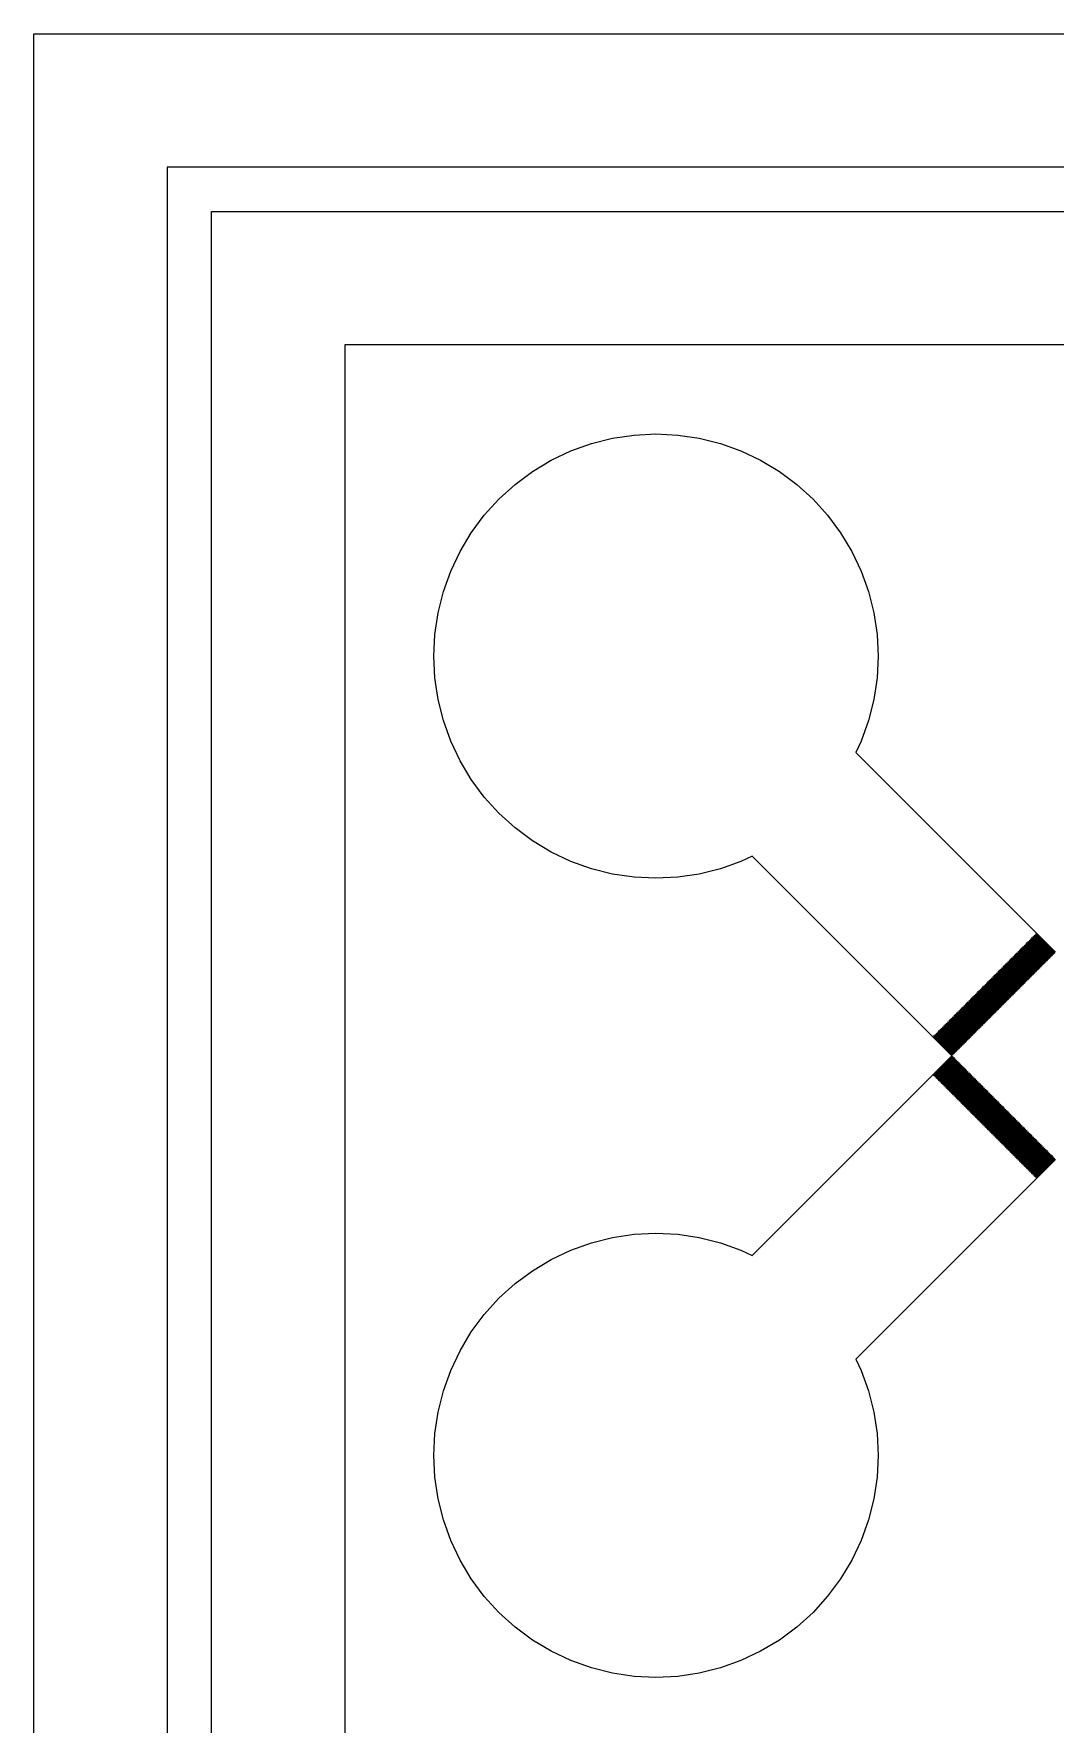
# Model space of a CAD drawing. Extents: x -16 to 132, y -40 to 113.
# Drawn here: x -2.56 to 9.2, y 56.73 to 76.18 of the extents above; entities that cross this region are included whole.
import ezdxf

# ---------------------------------------------------------------- set-up
doc = ezdxf.new("R2010")
doc.units = 0

msp = doc.modelspace()

# ---------------------------------------------------------------- linework, layer by layer
for p, q in [((-2.55649, -2.55649), (-2.55649, 76.1837)), ((-2.55649, 76.1837), (112.997, 76.1837)), ((111.463, 74.6498), (-1.0226, 74.6498)), ((-1.0226, 74.6498), (-1.0226, -1.0226)), ((-0.51129, -0.51129), (-0.51129, 74.1385)), ((-0.51129, 74.1385), (110.952, 74.1385)), ((109.418, 72.6046), (1.0226, 72.6046)), ((1.0226, 72.6046), (1.0226, 1.0226)), ((3.62622, 71.3845), (3.86244, 71.469)), ((3.86244, 71.469), (4.1058, 71.53)), ((4.1058, 71.53), (4.35397, 71.5668)), ((4.35397, 71.5668), (4.60455, 71.5791)), ((4.60455, 71.5791), (4.85516, 71.5668)), ((4.85516, 71.5668), (5.1033, 71.53)), ((5.1033, 71.53), (5.34668, 71.469)), ((5.34668, 71.469), (5.5829, 71.3845)), ((3.18425, 71.1483), (3.39941, 71.2773)), ((3.39941, 71.2773), (3.62622, 71.3845)), ((5.5829, 71.3845), (5.80969, 71.2773)), ((5.80969, 71.2773), (6.02487, 71.1483)), ((2.98273, 70.9988), (3.18425, 71.1483)), ((6.02487, 71.1483), (6.22639, 70.9988)), ((2.62834, 70.6445), (2.79683, 70.8303)), ((2.79683, 70.8303), (2.98273, 70.9988)), ((6.22639, 70.9988), (6.41229, 70.8303)), ((6.41229, 70.8303), (6.58078, 70.6444)), ((2.47891, 70.4429), (2.62834, 70.6445)), ((6.58078, 70.6444), (6.73021, 70.4429)), ((2.34991, 70.2278), (2.47891, 70.4429)), ((6.73021, 70.4429), (6.85919, 70.2277)), ((2.24268, 70.001), (2.34991, 70.2278)), ((6.85919, 70.2277), (6.96646, 70.0009)), ((2.15814, 69.7647), (2.24268, 70.001)), ((6.96646, 70.0009), (7.05098, 69.7647)), ((2.09718, 69.5214), (2.15814, 69.7647)), ((7.05098, 69.7647), (7.11192, 69.5214)), ((2.06038, 69.2732), (2.09718, 69.5214)), ((7.11192, 69.5214), (7.14877, 69.2732)), ((2.04807, 69.0226), (2.06038, 69.2732)), ((7.14877, 69.2732), (7.16106, 69.0226)), ((2.06038, 68.772), (2.04807, 69.0226)), ((7.16106, 69.0226), (7.14876, 68.772)), ((2.09718, 68.5239), (2.06038, 68.772)), ((7.14876, 68.772), (7.11194, 68.5238)), ((2.15814, 68.2805), (2.09718, 68.5239)), ((7.11194, 68.5238), (7.05098, 68.2805)), ((2.24268, 68.0443), (2.15814, 68.2805)), ((7.05098, 68.2805), (6.96646, 68.0443)), ((2.34991, 67.8175), (2.24268, 68.0443)), ((6.96646, 68.0443), (6.9053, 67.915)), ((6.9053, 67.915), (9.2034, 65.6169)), ((2.47891, 67.6023), (2.34991, 67.8175)), ((2.62834, 67.4008), (2.47891, 67.6023)), ((2.79683, 67.2149), (2.62834, 67.4008)), ((2.98274, 67.0464), (2.79683, 67.2149)), ((3.18425, 66.897), (2.98274, 67.0464)), ((3.39943, 66.768), (3.18425, 66.897)), ((3.62624, 66.6607), (3.39943, 66.768)), ((5.7122, 66.7219), (5.58292, 66.6607)), ((8.01028, 64.4238), (5.7122, 66.7219)), ((3.86246, 66.5762), (3.62624, 66.6607)), ((4.1058, 66.5153), (3.86246, 66.5762)), ((5.34669, 66.5762), (5.10333, 66.5152)), ((5.58292, 66.6607), (5.34669, 66.5762)), ((4.35399, 66.4784), (4.1058, 66.5153)), ((4.60458, 66.4661), (4.35399, 66.4784)), ((4.85518, 66.4784), (4.60458, 66.4661)), ((5.10333, 66.5152), (4.85518, 66.4784)), ((8.90692, 65.7543), (8.89969, 65.747)), ((9.12384, 65.5373), (8.90692, 65.7543)), ((8.92139, 65.7687), (8.91415, 65.7615)), ((8.91415, 65.7615), (9.13107, 65.5446)), ((9.13829, 65.5518), (8.92139, 65.7687)), ((8.93585, 65.7832), (8.92862, 65.7759)), ((8.92862, 65.7759), (9.14554, 65.559)), ((9.15276, 65.5663), (8.93585, 65.7832)), ((8.95032, 65.7977), (8.94307, 65.7904)), ((8.94307, 65.7904), (9.16, 65.5735)), ((9.16722, 65.5807), (8.95032, 65.7977)), ((8.96478, 65.8121), (8.95753, 65.8049)), ((8.95753, 65.8049), (9.17445, 65.588)), ((9.18169, 65.5952), (8.96478, 65.8121)), ((8.97923, 65.8266), (8.972, 65.8193)), ((8.972, 65.8193), (9.18892, 65.6024)), ((9.19615, 65.6096), (8.97923, 65.8266)), ((8.71892, 65.5662), (8.71169, 65.559)), ((8.71169, 65.559), (8.92862, 65.3421)), ((8.93584, 65.3493), (8.71892, 65.5662)), ((8.73338, 65.5807), (8.72615, 65.5735)), ((8.72615, 65.5735), (8.94307, 65.3566)), ((8.9503, 65.3638), (8.73338, 65.5807)), ((8.74785, 65.5952), (8.7406, 65.5879)), ((8.7406, 65.5879), (8.95752, 65.371)), ((8.96477, 65.3783), (8.74785, 65.5952)), ((8.76231, 65.6096), (8.75507, 65.6024)), ((8.75507, 65.6024), (8.97198, 65.3855)), ((8.97923, 65.3927), (8.76231, 65.6096)), ((8.77678, 65.6241), (8.76953, 65.6169)), ((8.76953, 65.6169), (8.98645, 65.3999)), ((8.99368, 65.4072), (8.77678, 65.6241)), ((8.79124, 65.6386), (8.784, 65.6313)), ((8.784, 65.6313), (9.00092, 65.4144)), ((9.00815, 65.4216), (8.79124, 65.6386)), ((8.80571, 65.653), (8.79846, 65.6458)), ((8.79846, 65.6458), (9.01537, 65.4289)), ((9.02261, 65.4361), (8.80571, 65.653)), ((8.82014, 65.6675), (8.81293, 65.6603)), ((8.81293, 65.6603), (9.02983, 65.4433)), ((9.03708, 65.4506), (8.82014, 65.6675)), ((8.83461, 65.6819), (8.82739, 65.6747)), ((8.82739, 65.6747), (9.0443, 65.4578)), ((9.05154, 65.465), (8.83461, 65.6819)), ((8.84908, 65.6964), (8.84186, 65.6892)), ((8.84186, 65.6892), (9.05876, 65.4723)), ((9.06601, 65.4795), (8.84908, 65.6964)), ((8.86354, 65.7109), (8.85631, 65.7036)), ((8.85631, 65.7036), (9.07323, 65.4867)), ((9.08046, 65.494), (8.86354, 65.7109)), ((8.87799, 65.7253), (8.87077, 65.7181)), ((8.87077, 65.7181), (9.08769, 65.5012)), ((9.09491, 65.5084), (8.87799, 65.7253)), ((8.89246, 65.7398), (8.88524, 65.7326)), ((8.88524, 65.7326), (9.10216, 65.5156)), ((9.10938, 65.5229), (8.89246, 65.7398)), ((8.89969, 65.747), (9.11661, 65.5301)), ((9.14554, 65.559), (9.15276, 65.5663)), ((9.16, 65.5735), (9.16722, 65.5807)), ((9.17445, 65.588), (9.18169, 65.5952)), ((9.18892, 65.6024), (9.19615, 65.6096)), ((8.51646, 65.3638), (8.50923, 65.3566)), ((8.73337, 65.1469), (8.51646, 65.3638)), ((8.53093, 65.3783), (8.5237, 65.371)), ((8.5237, 65.371), (8.7406, 65.1541)), ((8.74783, 65.1613), (8.53093, 65.3783)), ((8.54538, 65.3927), (8.53815, 65.3855)), ((8.53815, 65.3855), (8.75507, 65.1685)), ((8.7623, 65.1758), (8.54538, 65.3927)), ((8.55983, 65.4072), (8.55261, 65.3999)), ((8.55261, 65.3999), (8.76953, 65.183)), ((8.77676, 65.1902), (8.55983, 65.4072)), ((8.5743, 65.4216), (8.56708, 65.4144)), ((8.56708, 65.4144), (8.784, 65.1975)), ((8.79123, 65.2047), (8.5743, 65.4216)), ((8.58876, 65.4361), (8.58154, 65.4289)), ((8.58154, 65.4289), (8.79846, 65.2119)), ((8.80568, 65.2192), (8.58876, 65.4361)), ((8.60323, 65.4506), (8.59599, 65.4433)), ((8.59599, 65.4433), (8.81291, 65.2264)), ((8.82014, 65.2336), (8.60323, 65.4506)), ((8.61768, 65.465), (8.61046, 65.4578)), ((8.61046, 65.4578), (8.82738, 65.2409)), ((8.83459, 65.2481), (8.61768, 65.465)), ((8.63214, 65.4795), (8.62492, 65.4722)), ((8.62492, 65.4722), (8.84184, 65.2553)), ((8.84906, 65.2625), (8.63214, 65.4795)), ((8.64661, 65.4939), (8.63939, 65.4867)), ((8.63939, 65.4867), (8.85629, 65.2698)), ((8.86353, 65.277), (8.64661, 65.4939)), ((8.66107, 65.5084), (8.65385, 65.5012)), ((8.65385, 65.5012), (8.87076, 65.2843)), ((8.87799, 65.2915), (8.66107, 65.5084)), ((8.67554, 65.5229), (8.66832, 65.5156)), ((8.66832, 65.5156), (8.88522, 65.2987)), ((8.89246, 65.3059), (8.67554, 65.5229)), ((8.69, 65.5373), (8.68277, 65.5301)), ((8.68277, 65.5301), (8.89969, 65.3132)), ((8.90692, 65.3204), (8.69, 65.5373)), ((8.70447, 65.5518), (8.69722, 65.5446)), ((8.69722, 65.5446), (8.91415, 65.3276)), ((8.92139, 65.3349), (8.70447, 65.5518)), ((8.94307, 65.3566), (8.9503, 65.3638)), ((8.95752, 65.371), (8.96477, 65.3783)), ((8.97198, 65.3855), (8.97923, 65.3927)), ((8.98645, 65.3999), (8.99368, 65.4072)), ((9.00092, 65.4144), (9.00815, 65.4216)), ((9.01537, 65.4289), (9.02261, 65.4361)), ((9.02983, 65.4433), (9.03708, 65.4506)), ((9.0443, 65.4578), (9.05154, 65.465)), ((9.05876, 65.4723), (9.06601, 65.4795)), ((9.07323, 65.4867), (9.08046, 65.494)), ((9.08769, 65.5012), (9.09491, 65.5084)), ((9.10216, 65.5156), (9.10938, 65.5229)), ((9.11661, 65.5301), (9.12384, 65.5373)), ((9.13107, 65.5446), (9.13829, 65.5518)), ((8.32846, 65.1758), (8.32124, 65.1686)), ((8.32124, 65.1686), (8.53816, 64.9516)), ((8.54538, 64.9589), (8.32846, 65.1758)), ((8.34293, 65.1903), (8.33569, 65.183)), ((8.33569, 65.183), (8.55261, 64.9661)), ((8.55984, 64.9733), (8.34293, 65.1903)), ((8.35738, 65.2047), (8.35016, 65.1975)), ((8.35016, 65.1975), (8.56708, 64.9806)), ((8.5743, 64.9878), (8.35738, 65.2047)), ((8.37184, 65.2192), (8.36462, 65.2119)), ((8.36462, 65.2119), (8.58154, 64.995)), ((8.58876, 65.0022), (8.37184, 65.2192)), ((8.38631, 65.2336), (8.37909, 65.2264)), ((8.37909, 65.2264), (8.59599, 65.0095)), ((8.60323, 65.0167), (8.38631, 65.2336)), ((8.40077, 65.2481), (8.39354, 65.2409)), ((8.39354, 65.2409), (8.61046, 65.0239)), ((8.61768, 65.0312), (8.40077, 65.2481)), ((8.41522, 65.2625), (8.40799, 65.2553)), ((8.40799, 65.2553), (8.62492, 65.0384)), ((8.63214, 65.0456), (8.41522, 65.2625)), ((8.42969, 65.277), (8.42245, 65.2698)), ((8.42245, 65.2698), (8.63939, 65.0529)), ((8.64661, 65.0601), (8.42969, 65.277)), ((8.44415, 65.2915), (8.4369, 65.2842)), ((8.4369, 65.2842), (8.65384, 65.0673)), ((8.66107, 65.0746), (8.44415, 65.2915)), ((8.4586, 65.3059), (8.45137, 65.2987)), ((8.45137, 65.2987), (8.6683, 65.0818)), ((8.67552, 65.089), (8.4586, 65.3059)), ((8.47307, 65.3204), (8.46584, 65.3132)), ((8.46584, 65.3132), (8.68275, 65.0963)), ((8.68999, 65.1035), (8.47307, 65.3204)), ((8.48753, 65.3349), (8.4803, 65.3276)), ((8.4803, 65.3276), (8.69722, 65.1107)), ((8.70445, 65.1179), (8.48753, 65.3349)), ((8.502, 65.3493), (8.49477, 65.3421)), ((8.49477, 65.3421), (8.71167, 65.1252)), ((8.71892, 65.1324), (8.502, 65.3493)), ((8.50923, 65.3566), (8.72614, 65.1396)), ((8.75507, 65.1685), (8.7623, 65.1758)), ((8.76953, 65.183), (8.77676, 65.1902)), ((8.784, 65.1975), (8.79123, 65.2047)), ((8.79846, 65.2119), (8.80568, 65.2192)), ((8.81291, 65.2264), (8.82014, 65.2336)), ((8.82738, 65.2409), (8.83459, 65.2481)), ((8.84184, 65.2553), (8.84906, 65.2625)), ((8.85629, 65.2698), (8.86353, 65.277)), ((8.87076, 65.2843), (8.87799, 65.2915)), ((8.88522, 65.2987), (8.89246, 65.3059)), ((8.89969, 65.3132), (8.90692, 65.3204)), ((8.91415, 65.3276), (8.92139, 65.3349)), ((8.92862, 65.3421), (8.93584, 65.3493)), ((8.12601, 64.9733), (8.11877, 64.9661)), ((8.34291, 64.7564), (8.12601, 64.9733)), ((8.14047, 64.9878), (8.13324, 64.9806)), ((8.13324, 64.9806), (8.35016, 64.7636)), ((8.35738, 64.7709), (8.14047, 64.9878)), ((8.15492, 65.0022), (8.14769, 64.995)), ((8.14769, 64.995), (8.36462, 64.7781)), ((8.37184, 64.7853), (8.15492, 65.0022)), ((8.16939, 65.0167), (8.16216, 65.0095)), ((8.16216, 65.0095), (8.37909, 64.7926)), ((8.38631, 64.7998), (8.16939, 65.0167)), ((8.18385, 65.0312), (8.17661, 65.0239)), ((8.17661, 65.0239), (8.39354, 64.807)), ((8.40077, 64.8143), (8.18385, 65.0312)), ((8.1983, 65.0456), (8.19107, 65.0384)), ((8.19107, 65.0384), (8.40799, 64.8215)), ((8.41522, 64.8287), (8.1983, 65.0456)), ((8.21277, 65.0601), (8.20554, 65.0529)), ((8.20554, 65.0529), (8.42245, 64.836)), ((8.42969, 64.8432), (8.21277, 65.0601)), ((8.22723, 65.0746), (8.22, 65.0673)), ((8.22, 65.0673), (8.43692, 64.8504)), ((8.44415, 64.8576), (8.22723, 65.0746)), ((8.2417, 65.089), (8.23447, 65.0818)), ((8.23447, 65.0818), (8.45137, 64.8649)), ((8.45862, 64.8721), (8.2417, 65.089)), ((8.25616, 65.1035), (8.24893, 65.0963)), ((8.24893, 65.0963), (8.46584, 64.8793)), ((8.47307, 64.8866), (8.25616, 65.1035)), ((8.27063, 65.118), (8.2634, 65.1107)), ((8.2634, 65.1107), (8.4803, 64.8938)), ((8.48753, 64.901), (8.27063, 65.118)), ((8.28508, 65.1324), (8.27785, 65.1252)), ((8.27785, 65.1252), (8.49477, 64.9082)), ((8.502, 64.9155), (8.28508, 65.1324)), ((8.29953, 65.1469), (8.29231, 65.1396)), ((8.29231, 65.1396), (8.50923, 64.9227)), ((8.51646, 64.9299), (8.29953, 65.1469)), ((8.314, 65.1613), (8.30678, 65.1541)), ((8.30678, 65.1541), (8.5237, 64.9372)), ((8.53093, 64.9444), (8.314, 65.1613)), ((8.55261, 64.9661), (8.55984, 64.9733)), ((8.56708, 64.9806), (8.5743, 64.9878)), ((8.58154, 64.995), (8.58876, 65.0022)), ((8.59599, 65.0095), (8.60323, 65.0167)), ((8.61046, 65.0239), (8.61768, 65.0312)), ((8.62492, 65.0384), (8.63214, 65.0456)), ((8.63939, 65.0529), (8.64661, 65.0601)), ((8.65384, 65.0673), (8.66107, 65.0746)), ((8.6683, 65.0818), (8.67552, 65.089)), ((8.68275, 65.0963), (8.68999, 65.1035)), ((8.69722, 65.1107), (8.70445, 65.1179)), ((8.71167, 65.1252), (8.71892, 65.1324)), ((8.72614, 65.1396), (8.73337, 65.1469)), ((8.7406, 65.1541), (8.74783, 65.1613)), ((7.938, 64.7853), (7.93076, 64.7781)), ((7.93076, 64.7781), (8.14767, 64.5612)), ((8.15491, 64.5684), (7.938, 64.7853)), ((7.95247, 64.7998), (7.94522, 64.7926)), ((7.94522, 64.7926), (8.16214, 64.5756)), ((8.16937, 64.5829), (7.95247, 64.7998)), ((7.96693, 64.8143), (7.95969, 64.807)), ((7.95969, 64.807), (8.17661, 64.5901)), ((8.18384, 64.5973), (7.96693, 64.8143)), ((7.9814, 64.8287), (7.97415, 64.8215)), ((7.97415, 64.8215), (8.19106, 64.6046)), ((8.1983, 64.6118), (7.9814, 64.8287)), ((7.99585, 64.8432), (7.98862, 64.836)), ((7.98862, 64.836), (8.20552, 64.619)), ((8.21277, 64.6263), (7.99585, 64.8432)), ((8.0103, 64.8576), (8.00308, 64.8504)), ((8.00308, 64.8504), (8.21999, 64.6335)), ((8.22723, 64.6407), (8.0103, 64.8576)), ((8.02477, 64.8721), (8.01753, 64.8649)), ((8.01753, 64.8649), (8.23445, 64.6479)), ((8.2417, 64.6552), (8.02477, 64.8721)), ((8.03923, 64.8866), (8.032, 64.8793)), ((8.032, 64.8793), (8.24892, 64.6624)), ((8.25616, 64.6696), (8.03923, 64.8866)), ((8.05368, 64.901), (8.04646, 64.8938)), ((8.04646, 64.8938), (8.26338, 64.6769)), ((8.2706, 64.6841), (8.05368, 64.901)), ((8.06815, 64.9155), (8.06093, 64.9082)), ((8.06093, 64.9082), (8.27785, 64.6913)), ((8.28506, 64.6986), (8.06815, 64.9155)), ((8.08261, 64.9299), (8.07538, 64.9227)), ((8.07538, 64.9227), (8.2923, 64.7058)), ((8.29953, 64.713), (8.08261, 64.9299)), ((8.09708, 64.9444), (8.08984, 64.9372)), ((8.08984, 64.9372), (8.30676, 64.7202)), ((8.31398, 64.7275), (8.09708, 64.9444)), ((8.11154, 64.9589), (8.10431, 64.9516)), ((8.10431, 64.9516), (8.32123, 64.7347)), ((8.32845, 64.7419), (8.11154, 64.9589)), ((8.11877, 64.9661), (8.33569, 64.7492)), ((8.36462, 64.7781), (8.37184, 64.7853)), ((8.37909, 64.7926), (8.38631, 64.7998)), ((8.39354, 64.807), (8.40077, 64.8143)), ((8.40799, 64.8215), (8.41522, 64.8287)), ((8.42245, 64.836), (8.42969, 64.8432)), ((8.43692, 64.8504), (8.44415, 64.8576)), ((8.45137, 64.8649), (8.45862, 64.8721)), ((8.46584, 64.8793), (8.47307, 64.8866)), ((8.4803, 64.8938), (8.48753, 64.901)), ((8.49477, 64.9082), (8.502, 64.9155)), ((8.50923, 64.9227), (8.51646, 64.9299)), ((8.5237, 64.9372), (8.53093, 64.9444)), ((8.53816, 64.9516), (8.54538, 64.9589)), ((7.80785, 64.6552), (7.80061, 64.6479)), ((7.80061, 64.6479), (8.01753, 64.431)), ((8.02475, 64.4383), (7.80785, 64.6552)), ((7.82231, 64.6696), (7.81508, 64.6624)), ((7.81508, 64.6624), (8.03198, 64.4455)), ((8.03922, 64.4527), (7.82231, 64.6696)), ((7.83676, 64.6841), (7.82954, 64.6769)), ((7.82954, 64.6769), (8.04645, 64.4599)), ((8.05368, 64.4672), (7.83676, 64.6841)), ((7.85123, 64.6986), (7.84401, 64.6913)), ((7.84401, 64.6913), (8.06091, 64.4744)), ((8.06815, 64.4816), (7.85123, 64.6986)), ((7.86569, 64.713), (7.85847, 64.7058)), ((7.85847, 64.7058), (8.07538, 64.4889)), ((8.08261, 64.4961), (7.86569, 64.713)), ((7.88016, 64.7275), (7.87291, 64.7202)), ((7.87291, 64.7202), (8.08984, 64.5033)), ((8.09708, 64.5106), (7.88016, 64.7275)), ((7.89461, 64.7419), (7.88737, 64.7347)), ((7.88737, 64.7347), (8.10431, 64.5178)), ((8.11153, 64.525), (7.89461, 64.7419)), ((7.90907, 64.7564), (7.90184, 64.7492)), ((7.90184, 64.7492), (8.11877, 64.5323)), ((8.12599, 64.5395), (7.90907, 64.7564)), ((7.92354, 64.7709), (7.91629, 64.7636)), ((7.91629, 64.7636), (8.13322, 64.5467)), ((8.14046, 64.5539), (7.92354, 64.7709)), ((8.16214, 64.5756), (8.16937, 64.5829)), ((8.17661, 64.5901), (8.18384, 64.5973)), ((8.19106, 64.6046), (8.1983, 64.6118)), ((8.20552, 64.619), (8.21277, 64.6263)), ((8.21999, 64.6335), (8.22723, 64.6407)), ((8.23445, 64.6479), (8.2417, 64.6552)), ((8.24892, 64.6624), (8.25616, 64.6696)), ((8.26338, 64.6769), (8.2706, 64.6841)), ((8.27785, 64.6913), (8.28506, 64.6986)), ((8.2923, 64.7058), (8.29953, 64.713)), ((8.30676, 64.7202), (8.31398, 64.7275)), ((8.32123, 64.7347), (8.32845, 64.7419)), ((8.33569, 64.7492), (8.34291, 64.7564)), ((8.35016, 64.7636), (8.35738, 64.7709)), ((5.71222, 62.1257), (8.01028, 64.4238)), ((8.01753, 64.4165), (7.80063, 64.1996)), ((7.80785, 64.1924), (8.02475, 64.4093)), ((8.03198, 64.4021), (7.81508, 64.1852)), ((7.82231, 64.1779), (8.03922, 64.3949)), ((8.04645, 64.3876), (7.82954, 64.1707)), ((8.01753, 64.431), (8.02475, 64.4383)), ((8.02475, 64.4093), (8.01753, 64.4165)), ((8.03198, 64.4455), (8.03922, 64.4527)), ((8.03922, 64.3949), (8.03198, 64.4021)), ((8.04645, 64.4599), (8.05368, 64.4672)), ((8.05368, 64.3804), (8.04645, 64.3876)), ((8.06091, 64.4744), (8.06815, 64.4816)), ((8.07538, 64.4889), (8.08261, 64.4961)), ((8.08984, 64.5033), (8.09708, 64.5106)), ((8.10431, 64.5178), (8.11153, 64.525)), ((8.11877, 64.5323), (8.12599, 64.5395)), ((8.13322, 64.5467), (8.14046, 64.5539)), ((8.14767, 64.5612), (8.15491, 64.5684)), ((7.80063, 64.1996), (7.80785, 64.1924)), ((7.83676, 64.1635), (8.05368, 64.3804)), ((8.06091, 64.3732), (7.84401, 64.1562)), ((7.85123, 64.149), (8.06815, 64.3659)), ((8.07538, 64.3587), (7.85847, 64.1418)), ((7.86569, 64.1346), (8.08261, 64.3515)), ((8.08984, 64.3442), (7.87291, 64.1273)), ((7.88016, 64.1201), (8.09708, 64.337)), ((8.10431, 64.3298), (7.88737, 64.1129)), ((7.89462, 64.1057), (8.11153, 64.3226)), ((8.11877, 64.3153), (7.90184, 64.0984)), ((7.90909, 64.0912), (8.12599, 64.3081)), ((8.13322, 64.3009), (7.91631, 64.0839)), ((7.92355, 64.0767), (8.14046, 64.2936)), ((8.14767, 64.2864), (7.93077, 64.0695)), ((7.938, 64.0623), (8.15491, 64.2792)), ((8.16214, 64.2719), (7.94524, 64.055)), ((7.95247, 64.0478), (8.16937, 64.2647)), ((8.17661, 64.2575), (7.9597, 64.0406)), ((7.96693, 64.0333), (8.18384, 64.2502)), ((8.19106, 64.243), (7.97415, 64.0261)), ((7.9814, 64.0189), (8.1983, 64.2358)), ((8.20552, 64.2285), (7.98862, 64.0116)), ((7.99585, 64.0044), (8.21277, 64.2213)), ((8.21999, 64.2141), (8.00308, 63.9972)), ((8.0103, 63.9899), (8.22723, 64.2068)), ((8.23445, 64.1996), (8.01755, 63.9827)), ((8.02477, 63.9755), (8.2417, 64.1924)), ((8.06815, 64.3659), (8.06091, 64.3732)), ((8.08261, 64.3515), (8.07538, 64.3587)), ((8.09708, 64.337), (8.08984, 64.3442)), ((8.11153, 64.3226), (8.10431, 64.3298)), ((8.12599, 64.3081), (8.11877, 64.3153)), ((8.14046, 64.2936), (8.13322, 64.3009)), ((8.15491, 64.2792), (8.14767, 64.2864)), ((8.16937, 64.2647), (8.16214, 64.2719)), ((8.18384, 64.2502), (8.17661, 64.2575)), ((8.1983, 64.2358), (8.19106, 64.243)), ((8.21277, 64.2213), (8.20552, 64.2285)), ((8.22723, 64.2068), (8.21999, 64.2141)), ((8.2417, 64.1924), (8.23445, 64.1996)), ((7.81508, 64.1852), (7.82231, 64.1779)), ((7.82954, 64.1707), (7.83676, 64.1635)), ((7.84401, 64.1562), (7.85123, 64.149)), ((7.85847, 64.1418), (7.86569, 64.1346)), ((7.87291, 64.1273), (7.88016, 64.1201)), ((7.88737, 64.1129), (7.89462, 64.1057)), ((7.90184, 64.0984), (7.90909, 64.0912)), ((7.91631, 64.0839), (7.92355, 64.0767)), ((7.93077, 64.0695), (7.938, 64.0623)), ((7.94524, 64.055), (7.95247, 64.0478)), ((7.9597, 64.0406), (7.96693, 64.0333)), ((7.97415, 64.0261), (7.9814, 64.0189)), ((7.98862, 64.0116), (7.99585, 64.0044)), ((8.00308, 63.9972), (8.0103, 63.9899)), ((8.24892, 64.1852), (8.03201, 63.9683)), ((8.03923, 63.961), (8.25616, 64.1779)), ((8.26338, 64.1707), (8.04648, 63.9538)), ((8.0537, 63.9465), (8.2706, 64.1635)), ((8.27785, 64.1562), (8.06094, 63.9393)), ((8.06816, 63.9321), (8.28506, 64.149)), ((8.2923, 64.1418), (8.07539, 63.9249)), ((8.08263, 63.9176), (8.29953, 64.1346)), ((8.30676, 64.1273), (8.08986, 63.9104)), ((8.09708, 63.9032), (8.31398, 64.1201)), ((8.32123, 64.1129), (8.10432, 63.8959)), ((8.11154, 63.8887), (8.32845, 64.1056)), ((8.33569, 64.0984), (8.11877, 63.8815)), ((8.12601, 63.8743), (8.34291, 64.0912)), ((8.35016, 64.0839), (8.13324, 63.867)), ((8.14047, 63.8598), (8.35738, 64.0767)), ((8.36462, 64.0695), (8.14769, 63.8526)), ((8.15492, 63.8453), (8.37184, 64.0622)), ((8.37909, 64.055), (8.16216, 63.8381)), ((8.16939, 63.8309), (8.38631, 64.0478)), ((8.39354, 64.0406), (8.17662, 63.8236)), ((8.18385, 63.8164), (8.40077, 64.0333)), ((8.40799, 64.0261), (8.19109, 63.8092)), ((8.19832, 63.8019), (8.41522, 64.0189)), ((8.42245, 64.0116), (8.20555, 63.7947)), ((8.21278, 63.7875), (8.42969, 64.0044)), ((8.43692, 63.9972), (8.22002, 63.7803)), ((8.25616, 64.1779), (8.24892, 64.1852)), ((8.2706, 64.1635), (8.26338, 64.1707)), ((8.28506, 64.149), (8.27785, 64.1562)), ((8.29953, 64.1346), (8.2923, 64.1418)), ((8.31398, 64.1201), (8.30676, 64.1273)), ((8.32845, 64.1056), (8.32123, 64.1129)), ((8.34291, 64.0912), (8.33569, 64.0984)), ((8.35738, 64.0767), (8.35016, 64.0839)), ((8.37184, 64.0622), (8.36462, 64.0695)), ((8.38631, 64.0478), (8.37909, 64.055)), ((8.40077, 64.0333), (8.39354, 64.0406)), ((8.41522, 64.0189), (8.40799, 64.0261)), ((8.42969, 64.0044), (8.42245, 64.0116)), ((8.44415, 63.9899), (8.43692, 63.9972)), ((8.01755, 63.9827), (8.02477, 63.9755)), ((8.03201, 63.9683), (8.03923, 63.961)), ((8.04648, 63.9538), (8.0537, 63.9465)), ((8.06094, 63.9393), (8.06816, 63.9321)), ((8.07539, 63.9249), (8.08263, 63.9176)), ((8.08986, 63.9104), (8.09708, 63.9032)), ((8.10432, 63.8959), (8.11154, 63.8887)), ((8.11877, 63.8815), (8.12601, 63.8743)), ((8.13324, 63.867), (8.14047, 63.8598)), ((8.14769, 63.8526), (8.15492, 63.8453)), ((8.16216, 63.8381), (8.16939, 63.8309)), ((8.17662, 63.8236), (8.18385, 63.8164)), ((8.19109, 63.8092), (8.19832, 63.8019)), ((8.22725, 63.773), (8.44415, 63.9899)), ((8.45137, 63.9827), (8.23447, 63.7658)), ((8.24171, 63.7585), (8.45862, 63.9755)), ((8.46584, 63.9682), (8.24893, 63.7513)), ((8.25616, 63.7441), (8.47307, 63.961)), ((8.4803, 63.9538), (8.2634, 63.7369)), ((8.27063, 63.7296), (8.48753, 63.9465)), ((8.49477, 63.9393), (8.27785, 63.7224)), ((8.28508, 63.7152), (8.502, 63.9321)), ((8.50923, 63.9249), (8.29231, 63.7079)), ((8.29953, 63.7007), (8.51646, 63.9176)), ((8.5237, 63.9104), (8.30678, 63.6935)), ((8.314, 63.6862), (8.53093, 63.9032)), ((8.53816, 63.8959), (8.32124, 63.679)), ((8.32846, 63.6718), (8.54538, 63.8887)), ((8.55261, 63.8815), (8.33571, 63.6646)), ((8.34294, 63.6573), (8.55984, 63.8742)), ((8.56708, 63.867), (8.35017, 63.6501)), ((8.35739, 63.6429), (8.5743, 63.8598)), ((8.58154, 63.8525), (8.36464, 63.6356)), ((8.37186, 63.6284), (8.58876, 63.8453)), ((8.59599, 63.8381), (8.37909, 63.6212)), ((8.38632, 63.6139), (8.60323, 63.8309)), ((8.61046, 63.8236), (8.39354, 63.6067)), ((8.40077, 63.5995), (8.61768, 63.8164)), ((8.62492, 63.8092), (8.40799, 63.5923)), ((8.45862, 63.9755), (8.45137, 63.9827)), ((8.47307, 63.961), (8.46584, 63.9682)), ((8.48753, 63.9465), (8.4803, 63.9538)), ((8.502, 63.9321), (8.49477, 63.9393)), ((8.51646, 63.9176), (8.50923, 63.9249)), ((8.53093, 63.9032), (8.5237, 63.9104)), ((8.54538, 63.8887), (8.53816, 63.8959)), ((8.55984, 63.8742), (8.55261, 63.8815)), ((8.5743, 63.8598), (8.56708, 63.867)), ((8.58876, 63.8453), (8.58154, 63.8525)), ((8.60323, 63.8309), (8.59599, 63.8381)), ((8.61768, 63.8164), (8.61046, 63.8236)), ((8.63214, 63.8019), (8.62492, 63.8092)), ((8.20555, 63.7947), (8.21278, 63.7875)), ((8.22002, 63.7803), (8.22725, 63.773)), ((8.23447, 63.7658), (8.24171, 63.7585)), ((8.24893, 63.7513), (8.25616, 63.7441)), ((8.2634, 63.7369), (8.27063, 63.7296)), ((8.27785, 63.7224), (8.28508, 63.7152)), ((8.29231, 63.7079), (8.29953, 63.7007)), ((8.30678, 63.6935), (8.314, 63.6862)), ((8.32124, 63.679), (8.32846, 63.6718)), ((8.33571, 63.6646), (8.34294, 63.6573)), ((8.35017, 63.6501), (8.35739, 63.6429)), ((8.36464, 63.6356), (8.37186, 63.6284)), ((8.37909, 63.6212), (8.38632, 63.6139)), ((8.41522, 63.585), (8.63214, 63.8019)), ((8.63939, 63.7947), (8.42245, 63.5778)), ((8.42969, 63.5706), (8.64661, 63.7875)), ((8.65384, 63.7803), (8.43692, 63.5633)), ((8.44415, 63.5561), (8.66107, 63.773)), ((8.6683, 63.7658), (8.45139, 63.5489)), ((8.45862, 63.5416), (8.67552, 63.7586)), ((8.68275, 63.7513), (8.46585, 63.5344)), ((8.47308, 63.5272), (8.68999, 63.7441)), ((8.69722, 63.7369), (8.48032, 63.5199)), ((8.48755, 63.5127), (8.70445, 63.7296)), ((8.71167, 63.7224), (8.49477, 63.5055)), ((8.50201, 63.4982), (8.71892, 63.7152)), ((8.72614, 63.7079), (8.50923, 63.491)), ((8.51646, 63.4838), (8.73337, 63.7007)), ((8.7406, 63.6935), (8.5237, 63.4766)), ((8.53093, 63.4693), (8.74783, 63.6862)), ((8.75507, 63.679), (8.53815, 63.4621)), ((8.54538, 63.4549), (8.7623, 63.6718)), ((8.76953, 63.6646), (8.55261, 63.4476)), ((8.55984, 63.4404), (8.77676, 63.6573)), ((8.784, 63.6501), (8.56708, 63.4332)), ((8.57431, 63.4259), (8.79123, 63.6429)), ((8.79846, 63.6356), (8.58154, 63.4187)), ((8.58878, 63.4115), (8.80568, 63.6284)), ((8.81291, 63.6212), (8.59601, 63.4043)), ((8.60324, 63.397), (8.82014, 63.6139)), ((8.64661, 63.7875), (8.63939, 63.7947)), ((8.66107, 63.773), (8.65384, 63.7803)), ((8.67552, 63.7586), (8.6683, 63.7658)), ((8.68999, 63.7441), (8.68275, 63.7513)), ((8.70445, 63.7296), (8.69722, 63.7369)), ((8.71892, 63.7152), (8.71167, 63.7224)), ((8.73337, 63.7007), (8.72614, 63.7079)), ((8.74783, 63.6862), (8.7406, 63.6935)), ((8.7623, 63.6718), (8.75507, 63.679)), ((8.77676, 63.6573), (8.76953, 63.6646)), ((8.79123, 63.6429), (8.784, 63.6501)), ((8.80568, 63.6284), (8.79846, 63.6356)), ((8.82014, 63.6139), (8.81291, 63.6212)), ((8.39354, 63.6067), (8.40077, 63.5995)), ((8.40799, 63.5923), (8.41522, 63.585)), ((8.42245, 63.5778), (8.42969, 63.5706)), ((8.43692, 63.5633), (8.44415, 63.5561)), ((8.45139, 63.5489), (8.45862, 63.5416)), ((8.46585, 63.5344), (8.47308, 63.5272)), ((8.48032, 63.5199), (8.48755, 63.5127)), ((8.49477, 63.5055), (8.50201, 63.4982)), ((8.50923, 63.491), (8.51646, 63.4838)), ((8.5237, 63.4766), (8.53093, 63.4693)), ((8.53815, 63.4621), (8.54538, 63.4549)), ((8.55261, 63.4476), (8.55984, 63.4404)), ((8.56708, 63.4332), (8.57431, 63.4259)), ((8.58154, 63.4187), (8.58878, 63.4115)), ((8.82738, 63.6067), (8.61047, 63.3898)), ((8.61769, 63.3826), (8.83459, 63.5995)), ((8.84184, 63.5922), (8.62494, 63.3753)), ((8.63216, 63.3681), (8.84906, 63.585)), ((8.85629, 63.5778), (8.63939, 63.3609)), ((8.64662, 63.3536), (8.86353, 63.5706)), ((8.87076, 63.5633), (8.65385, 63.3464)), ((8.66109, 63.3392), (8.87799, 63.5561)), ((8.88522, 63.5488), (8.66832, 63.3319)), ((8.67554, 63.3247), (8.89246, 63.5416)), ((8.89969, 63.5344), (8.68277, 63.3175)), ((8.69, 63.3103), (8.90692, 63.5272)), ((8.91415, 63.5199), (8.69722, 63.303)), ((8.70447, 63.2958), (8.92139, 63.5127)), ((8.92862, 63.5055), (8.71169, 63.2886)), ((8.71893, 63.2813), (8.93584, 63.4982)), ((8.94307, 63.491), (8.72615, 63.2741)), ((8.7334, 63.2669), (8.9503, 63.4838)), ((8.95752, 63.4766), (8.74062, 63.2596)), ((8.74786, 63.2524), (8.96477, 63.4693)), ((8.97198, 63.4621), (8.75508, 63.2452)), ((8.76233, 63.2379), (8.97923, 63.4548)), ((8.98645, 63.4476), (8.76955, 63.2307)), ((8.77678, 63.2235), (8.99368, 63.4404)), ((9.00092, 63.4332), (8.78401, 63.2162)), ((8.79124, 63.209), (9.00815, 63.4259)), ((9.01537, 63.4187), (8.79846, 63.2018)), ((8.83459, 63.5995), (8.82738, 63.6067)), ((8.84906, 63.585), (8.84184, 63.5922)), ((8.86353, 63.5706), (8.85629, 63.5778)), ((8.87799, 63.5561), (8.87076, 63.5633)), ((8.89246, 63.5416), (8.88522, 63.5488)), ((8.90692, 63.5272), (8.89969, 63.5344)), ((8.92139, 63.5127), (8.91415, 63.5199)), ((8.93584, 63.4982), (8.92862, 63.5055)), ((8.9503, 63.4838), (8.94307, 63.491)), ((8.96477, 63.4693), (8.95752, 63.4766)), ((8.97923, 63.4548), (8.97198, 63.4621)), ((8.99368, 63.4404), (8.98645, 63.4476)), ((9.00815, 63.4259), (9.00092, 63.4332)), ((9.02261, 63.4115), (9.01537, 63.4187)), ((9.2034, 63.2307), (6.9053, 60.9326)), ((8.59601, 63.4043), (8.60324, 63.397)), ((8.61047, 63.3898), (8.61769, 63.3826)), ((8.62494, 63.3753), (8.63216, 63.3681)), ((8.63939, 63.3609), (8.64662, 63.3536)), ((8.65385, 63.3464), (8.66109, 63.3392)), ((8.66832, 63.3319), (8.67554, 63.3247)), ((8.68277, 63.3175), (8.69, 63.3103)), ((8.69722, 63.303), (8.70447, 63.2958)), ((8.71169, 63.2886), (8.71893, 63.2813)), ((8.72615, 63.2741), (8.7334, 63.2669)), ((8.74062, 63.2596), (8.74786, 63.2524)), ((8.75508, 63.2452), (8.76233, 63.2379)), ((8.76955, 63.2307), (8.77678, 63.2235)), ((8.80571, 63.1945), (9.02261, 63.4115)), ((9.02983, 63.4042), (8.81293, 63.1873)), ((8.82014, 63.1801), (9.03708, 63.397)), ((9.0443, 63.3898), (8.82739, 63.1729)), ((8.83461, 63.1656), (9.05154, 63.3826)), ((9.05876, 63.3753), (8.84186, 63.1584)), ((8.84908, 63.1512), (9.06601, 63.3681)), ((9.07323, 63.3609), (8.85631, 63.144)), ((8.86354, 63.1367), (9.08046, 63.3536)), ((9.08769, 63.3464), (8.87077, 63.1295)), ((8.87801, 63.1223), (9.09491, 63.3392)), ((9.10216, 63.3319), (8.88525, 63.115)), ((8.89247, 63.1078), (9.10938, 63.3247)), ((9.11661, 63.3175), (8.8997, 63.1006)), ((8.90694, 63.0933), (9.12384, 63.3102)), ((9.13107, 63.303), (8.91417, 63.0861)), ((8.92139, 63.0789), (9.13829, 63.2958)), ((9.14554, 63.2885), (8.92863, 63.0716)), ((8.93585, 63.0644), (9.15276, 63.2813)), ((9.16, 63.2741), (8.9431, 63.0572)), ((8.95032, 63.0499), (9.16722, 63.2668)), ((9.17445, 63.2596), (8.95753, 63.0427)), ((8.96478, 63.0355), (9.18169, 63.2524)), ((9.18892, 63.2452), (8.972, 63.0282)), ((8.97923, 63.021), (9.19615, 63.2379)), ((9.03708, 63.397), (9.02983, 63.4042)), ((9.05154, 63.3826), (9.0443, 63.3898)), ((9.06601, 63.3681), (9.05876, 63.3753)), ((9.08046, 63.3536), (9.07323, 63.3609)), ((9.09491, 63.3392), (9.08769, 63.3464)), ((9.10938, 63.3247), (9.10216, 63.3319)), ((9.12384, 63.3102), (9.11661, 63.3175)), ((9.13829, 63.2958), (9.13107, 63.303)), ((9.15276, 63.2813), (9.14554, 63.2885)), ((9.16722, 63.2668), (9.16, 63.2741)), ((9.18169, 63.2524), (9.17445, 63.2596)), ((9.19615, 63.2379), (9.18892, 63.2452)), ((8.78401, 63.2162), (8.79124, 63.209)), ((8.79846, 63.2018), (8.80571, 63.1945)), ((8.81293, 63.1873), (8.82014, 63.1801)), ((8.82739, 63.1729), (8.83461, 63.1656)), ((8.84186, 63.1584), (8.84908, 63.1512)), ((8.85631, 63.144), (8.86354, 63.1367)), ((8.87077, 63.1295), (8.87801, 63.1223)), ((8.88525, 63.115), (8.89247, 63.1078)), ((8.8997, 63.1006), (8.90694, 63.0933)), ((8.91417, 63.0861), (8.92139, 63.0789)), ((8.92863, 63.0716), (8.93585, 63.0644)), ((8.9431, 63.0572), (8.95032, 63.0499)), ((8.95753, 63.0427), (8.96478, 63.0355)), ((8.972, 63.0282), (8.97923, 63.021)), ((3.62625, 62.1869), (3.86247, 62.2714)), ((3.86247, 62.2714), (4.10582, 62.3323)), ((4.10582, 62.3323), (4.354, 62.3692)), ((4.354, 62.3692), (4.60458, 62.3815)), ((4.60458, 62.3815), (4.85518, 62.3692)), ((4.85518, 62.3692), (5.10333, 62.3323)), ((5.10333, 62.3323), (5.34669, 62.2714)), ((5.34669, 62.2714), (5.58292, 62.1869)), ((3.18427, 61.9506), (3.39944, 62.0796)), ((3.39944, 62.0796), (3.62625, 62.1869)), ((5.58292, 62.1869), (5.71222, 62.1257)), ((2.98276, 61.8012), (3.18427, 61.9506)), ((2.79684, 61.6327), (2.98276, 61.8012)), ((2.62836, 61.4468), (2.79684, 61.6327)), ((2.47893, 61.2453), (2.62836, 61.4468)), ((2.34991, 61.0301), (2.47893, 61.2453)), ((2.24268, 60.8033), (2.34991, 61.0301)), ((6.9053, 60.9326), (6.96646, 60.8033)), ((2.15814, 60.5671), (2.24268, 60.8033)), ((6.96646, 60.8033), (7.05098, 60.5671)), ((2.09718, 60.3237), (2.15814, 60.5671)), ((7.05098, 60.5671), (7.11194, 60.3237)), ((2.06038, 60.0755), (2.09718, 60.3237)), ((7.11194, 60.3237), (7.14876, 60.0756)), ((2.04807, 59.825), (2.06038, 60.0755)), ((7.14876, 60.0756), (7.16106, 59.825)), ((2.06038, 59.5744), (2.04807, 59.825)), ((7.16106, 59.825), (7.14877, 59.5744)), ((2.09718, 59.3262), (2.06038, 59.5744)), ((7.14877, 59.5744), (7.11192, 59.3262)), ((2.15814, 59.0828), (2.09718, 59.3262)), ((7.11192, 59.3262), (7.05098, 59.0829)), ((2.24268, 58.8466), (2.15814, 59.0828)), ((7.05098, 59.0829), (6.96646, 58.8466)), ((2.34991, 58.6198), (2.24268, 58.8466)), ((6.96646, 58.8466), (6.85919, 58.6198)), ((2.47891, 58.4046), (2.34991, 58.6198)), ((6.85919, 58.6198), (6.73021, 58.4047)), ((2.62834, 58.2031), (2.47891, 58.4046)), ((6.73021, 58.4047), (6.58078, 58.2032)), ((2.79683, 58.0172), (2.62834, 58.2031)), ((6.58078, 58.2032), (6.41229, 58.0173)), ((2.98273, 57.8487), (2.79683, 58.0172)), ((6.41229, 58.0173), (6.22639, 57.8488)), ((3.18425, 57.6993), (2.98273, 57.8487)), ((6.22639, 57.8488), (6.02487, 57.6993)), ((3.39941, 57.5703), (3.18425, 57.6993)), ((6.02487, 57.6993), (5.80968, 57.5703)), ((3.62622, 57.4631), (3.39941, 57.5703)), ((3.86244, 57.3785), (3.62622, 57.4631)), ((5.58289, 57.4631), (5.34666, 57.3785)), ((5.80968, 57.5703), (5.58289, 57.4631)), ((4.1058, 57.3176), (3.86244, 57.3785)), ((4.35397, 57.2808), (4.1058, 57.3176)), ((4.60455, 57.2685), (4.35397, 57.2808)), ((4.85515, 57.2808), (4.60455, 57.2685)), ((5.10329, 57.3176), (4.85515, 57.2808)), ((5.34666, 57.3785), (5.10329, 57.3176))]:
    msp.add_line(p, q)

doc.saveas('drawing.dxf')
